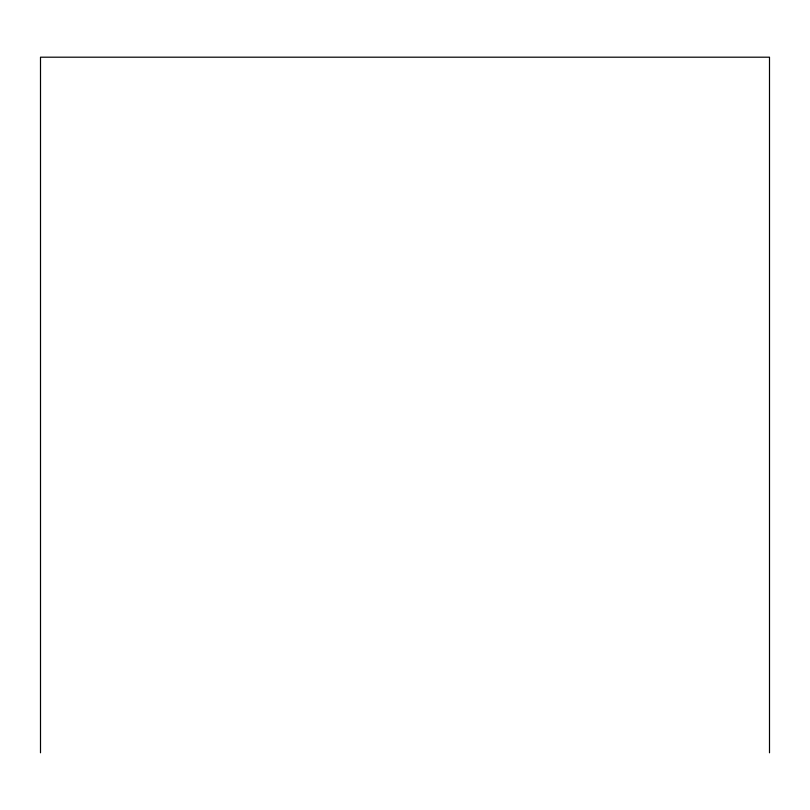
<?xml version="1.0" encoding="UTF-8"?>
<svg xmlns="http://www.w3.org/2000/svg" width="810" height="810" viewBox="0 0 810 810"><rect width="100%" height="100%" fill="white"/><g stroke="black" fill="none" stroke-linecap="round" stroke-linejoin="round"><path stroke-width="1.21" d="M769.5 752.804L769.5 57.196L40.5 57.196L40.5 752.804"/></g></svg>
